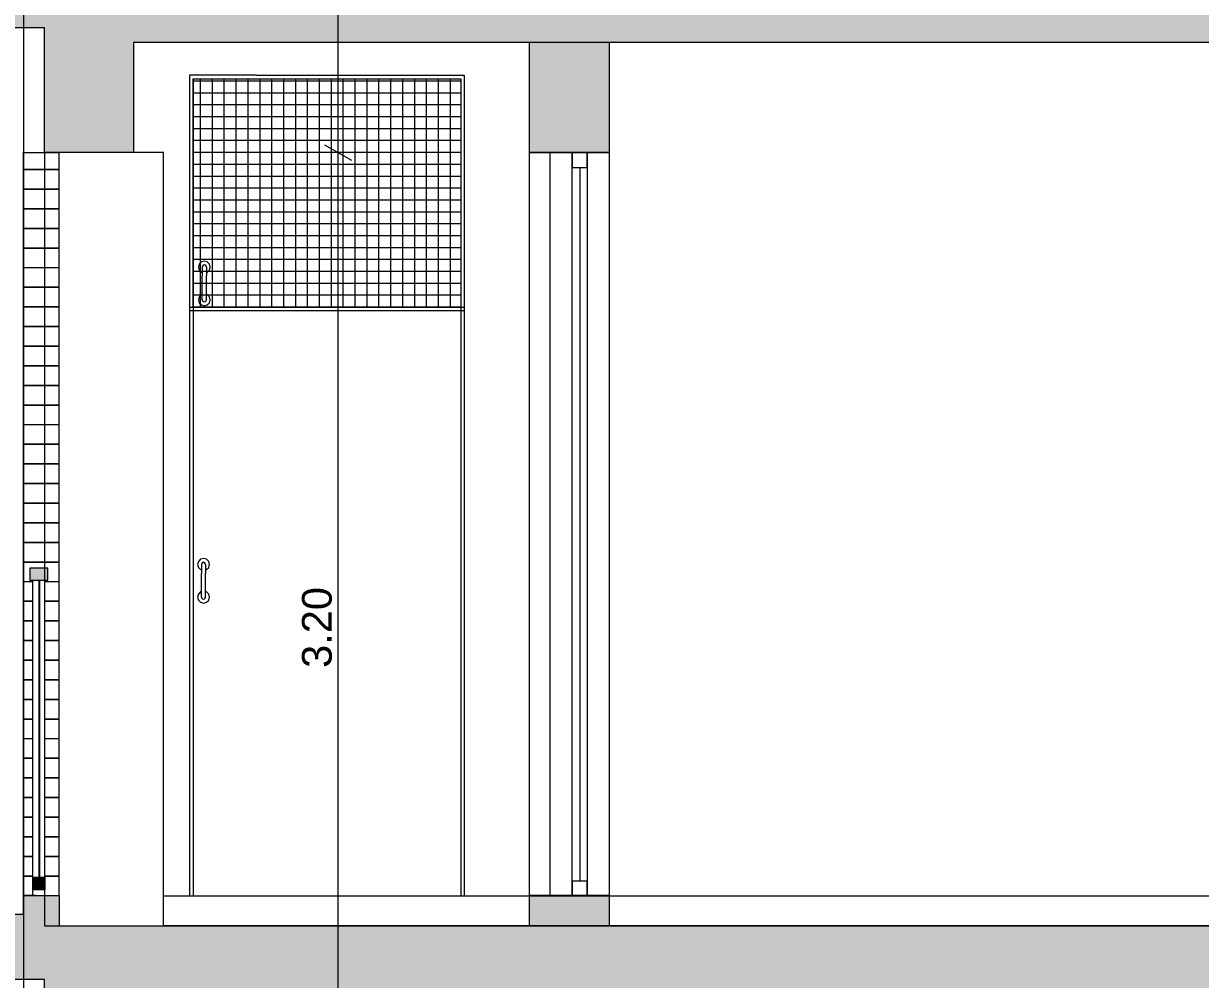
# Model space of a CAD drawing. Header units: millimetres. Extents: x 476244520 to 476657119, y 4620824743 to 4621446928.
# Drawn here: x 476524612 to 476528569, y 4621126689 to 4621129904 of the extents above; entities that cross this region are included whole.
import ezdxf

# ---------------------------------------------------------------- set-up
doc = ezdxf.new("R2010")
doc.units = ezdxf.units.MM
doc.header["$MEASUREMENT"] = 0
for name, color, linetype, lineweight in [('2D Drafting - General_Pen_No__250_Pen_No__7', 7, 'Continuous', 0), ('2D Drafting - General_Pen_No__250_Pen_No__7_Pen_No__250', 7, 'Continuous', 0), ('2D Drafting - General_Pen_No__250_Pen_No__7_Pen_No__7', 7, 'Continuous', 0), ('Dimensioning - General_Pen_No__142', 142, 'Continuous', 0), ('gegmebi_Pen_No__7_Pen_No__250', 7, 'Continuous', 0), ('gegmebi_Pen_No__7_Pen_No__7', 7, 'Continuous', 0), ('kar-panjara_Pen_No__7_Pen_No__250', 7, 'Continuous', 0), ('New_2D Drafting - General_Pen_No__250', 7, 'Continuous', 0), ('New_2D Drafting - General_Pen_No__30_Pen_No__9_Pen_No__9_Pen_No__4', 7, 'Continuous', 0), ('New_2D Drafting - General_Pen_No__30_Pen_No__9_Pen_No__9_Pen_No__7', 7, 'Continuous', 0), ('New_reg_nak_Pen_No__7', 7, 'Continuous', 0), ('New_Structural - Bearing_Pen_No__250', 7, 'Continuous', 0), ('Structural - Bearing_Pen_No__250', 7, 'Continuous', 0)]:
    doc.layers.add(name, color=color, linetype=linetype, lineweight=lineweight)
doc.layers.add('Dimensioning - General', color=7, linetype='Continuous')
doc.layers.add('New_2D Drafting - General_Pen_No__254', color=7, linetype='Continuous', lineweight=0, true_color=0xcccccc)
doc.styles.add('GENERATED_STYLE_2', font='arial.ttf')
doc.dimstyles.new('GENERATED_STYLE__13', dxfattribs={"dimtxt": 100, "dimasz": 68.640772, "dimexe": 0.18, "dimexo": 0.0625, "dimgap": 0.09, "dimtad": 1, "dimlfac": 0.001, "dimzin": 0, "dimdsep": 46, "dimtxsty": 'GENERATED_STYLE_2', "dimblk": 'ARROWHEAD_2', "dimblk1": 'ARROWHEAD_2', "dimblk2": 'ARROWHEAD_2', "dimcen": 0.09, "dimse1": 1, "dimse2": 1, "dimclrd": 142, "dimclre": 142, "dimclrt": 142, "dimadec": 0, "dimazin": 0, "dimtfac": 1, "dimtdec": 4, "dimtmove": 0, "dimatfit": 3, "dimfxl": 1, "dimtolj": 1, "dimtzin": 0, "dimarcsym": 0})

# ---------------------------------------------------------------- blocks, each defined once
blk = doc.blocks.new('*D590', base_point=(476844527.1, 4621385791))
at = {"layer": 'Dimensioning - General_Pen_No__142', "color": 142, "linetype": 'Continuous', "lineweight": 0, "transparency": 16777216}
for p, q in [((476525624.4, 4621129496), (476525714.7, 4621129443.8)), ((476525669.6, 4621126269.9), (476525669.6, 4621129469.9)), ((476525624.4, 4621126296), (476525714.7, 4621126243.8))]:
    blk.add_line(p, q, dxfattribs=at)
at = {"layer": 'Dimensioning - General_Pen_No__142', "color": 142, "lineweight": 0, "transparency": 16777216, "insert": (476525649.6, 4621127736.9), "char_height": 100, "attachment_point": 7, "rotation": 90, "style": 'GENERATED_STYLE_2'}
blk.add_mtext('\\A1;{\\pql;\\fArial CYR|b0|i0|c204|p34;3.20}', dxfattribs=at)
blk = doc.blocks.new('ARROWHEAD_2')
at = {"color": 0, "linetype": 'Continuous', "lineweight": 0}
for p, q in [((-0.378, -0.655), (0.378, 0.655)), ((0, 0), (-1, 0))]:
    blk.add_line(p, q, dxfattribs=at)
blk = doc.blocks.new('*D591', base_point=(476844527.1, 4621385791))
at = {"layer": 'Dimensioning - General_Pen_No__142', "color": 142, "linetype": 'Continuous', "lineweight": 0, "transparency": 16777216}
for p, q in [((476525624.4, 4621132696), (476525714.7, 4621132643.8)), ((476525669.6, 4621129469.9), (476525669.6, 4621132669.9)), ((476525624.4, 4621129496), (476525714.7, 4621129443.8))]:
    blk.add_line(p, q, dxfattribs=at)
at = {"layer": 'Dimensioning - General_Pen_No__142', "color": 142, "lineweight": 0, "transparency": 16777216, "insert": (476525649.6, 4621130936.9), "char_height": 100, "attachment_point": 7, "rotation": 90, "style": 'GENERATED_STYLE_2'}
blk.add_mtext('\\A1;{\\pql;\\fArial CYR|b0|i0|c204|p34;3.20}', dxfattribs=at)

msp = doc.modelspace()

# ---------------------------------------------------------------- hatches: boundary and pattern name
at = {"layer": '2D Drafting - General_Pen_No__250_Pen_No__7', "linetype": 'Continuous', "lineweight": 0}
for points in [[(476523482.346, 4621130109.107), (476524611.977, 4621130109.107), (476524611.977, 4621130170.916), (476524682.326, 4621130170.916), (476524731.977, 4621130170.916), (476524731.977, 4621130069.917), (476536941.944, 4621130069.917), (476536941.944, 4621129839.823), (476535432.393, 4621129839.823), (476535131.976, 4621129839.823), (476524981.976, 4621129839.823), (476524981.976, 4621129469.917), (476524682.226, 4621129469.917), (476524682.286, 4621129889.036), (476524681.812, 4621129889.036), (476524644.02, 4621129889.036), (476523482.346, 4621129889.036)], [(476523482.346, 4621126909.107), (476524611.977, 4621126909.107), (476524611.977, 4621126970.916), (476524682.326, 4621126970.916), (476524731.977, 4621126970.916), (476524731.977, 4621126869.917), (476536941.944, 4621126869.917), (476536941.944, 4621126639.823), (476535432.393, 4621126639.823), (476535131.976, 4621126639.823), (476524981.976, 4621126639.823), (476524981.976, 4621126269.917), (476524682.226, 4621126269.917), (476524682.286, 4621126689.036), (476524681.812, 4621126689.036), (476524644.02, 4621126689.036), (476523482.346, 4621126689.036)]]:
    msp.add_hatch(color=7, dxfattribs=at).paths.add_polyline_path(points)
at = {"layer": '2D Drafting - General_Pen_No__250_Pen_No__7_Pen_No__7', "linetype": 'Continuous', "lineweight": 0}
for points in [[(476526312.478, 4621129839.823), (476526312.478, 4621129469.916), (476526582.138, 4621129469.916), (476526582.138, 4621129839.823)], [(476526312.478, 4621126971.971), (476526312.478, 4621126869.917), (476526582.138, 4621126869.917), (476526582.138, 4621126971.971)]]:
    msp.add_hatch(color=7, dxfattribs=at).paths.add_polyline_path(points)
at = {"layer": 'New_2D Drafting - General_Pen_No__254', "linetype": 'Continuous', "lineweight": 0, "true_color": 0xcccccc}
h = msp.add_hatch(dxfattribs=at)
h.set_pattern_fill('GRID_100X100', color=254, style=0, pattern_type=2)
h.set_pattern_definition([(0, (476844527.15, 4621385791.044), (0, 40), []), (90, (476844527.15, 4621385791.044), (-40, 0), [])])
h.paths.add_polyline_path([(476526082.134, 4621128949.846), (476525182.135, 4621128949.846), (476525182.135, 4621129717.846), (476526082.134, 4621129717.846)])
at = {"layer": 'New_2D Drafting - General_Pen_No__30_Pen_No__9_Pen_No__9_Pen_No__4', "linetype": 'Continuous', "lineweight": 0}
for points in [[(476524633.547, 4621128031.918), (476524693.547, 4621128031.918), (476524693.547, 4621128071.918), (476524665.547, 4621128071.918), (476524663.547, 4621128071.918), (476524633.547, 4621128071.918)], [(476524643.547, 4621126991.916), (476524683.547, 4621126991.916), (476524683.547, 4621127031.916), (476524665.547, 4621127031.916), (476524663.547, 4621127031.916), (476524643.547, 4621127031.916)]]:
    msp.add_hatch(color=7, dxfattribs=at).paths.add_polyline_path(points)

# ---------------------------------------------------------------- linework, layer by layer
at = {"layer": '2D Drafting - General_Pen_No__250_Pen_No__7', "color": 7, "linetype": 'Continuous', "lineweight": 0, "flags": 128}
for points in [[(476523482.346, 4621130109.107), (476524611.977, 4621130109.107), (476524611.977, 4621130170.916), (476524682.326, 4621130170.916), (476524731.977, 4621130170.916), (476524731.977, 4621130069.917), (476536941.944, 4621130069.917), (476536941.944, 4621129839.823), (476535432.393, 4621129839.823), (476535131.976, 4621129839.823), (476524981.976, 4621129839.823), (476524981.976, 4621129469.917), (476524682.226, 4621129469.917), (476524682.286, 4621129889.036), (476524681.812, 4621129889.036), (476524644.02, 4621129889.036), (476523482.346, 4621129889.036)], [(476523482.346, 4621126909.107), (476524611.977, 4621126909.107), (476524611.977, 4621126970.916), (476524682.326, 4621126970.916), (476524731.977, 4621126970.916), (476524731.977, 4621126869.917), (476536941.944, 4621126869.917), (476536941.944, 4621126639.823), (476535432.393, 4621126639.823), (476535131.976, 4621126639.823), (476524981.976, 4621126639.823), (476524981.976, 4621126269.917), (476524682.226, 4621126269.917), (476524682.286, 4621126689.036), (476524681.812, 4621126689.036), (476524644.02, 4621126689.036), (476523482.346, 4621126689.036)]]:
    msp.add_lwpolyline(points, close=True, dxfattribs=at)
at = {"layer": '2D Drafting - General_Pen_No__250_Pen_No__7_Pen_No__250', "color": 7, "linetype": 'Continuous', "lineweight": 0, "flags": 128}
for points in [[(476526312.478, 4621129839.823), (476526312.478, 4621129469.916), (476526582.138, 4621129469.916), (476526582.138, 4621129839.823)], [(476526312.478, 4621126971.971), (476526312.478, 4621126869.917), (476526582.138, 4621126869.917), (476526582.138, 4621126971.971)]]:
    msp.add_lwpolyline(points, close=True, dxfattribs=at)
at = {"layer": 'gegmebi_Pen_No__7_Pen_No__250', "color": 7, "linetype": 'Continuous', "lineweight": 0, "flags": 128}
for points in [[(476526457.138, 4621129469.916), (476526507.138, 4621129469.916), (476526507.138, 4621126969.917), (476526457.138, 4621126969.917)], [(476526457.138, 4621129419.916), (476526507.138, 4621129419.916), (476526507.138, 4621129469.916), (476526457.138, 4621129469.916)], [(476526457.138, 4621126969.917), (476526507.138, 4621126969.917), (476526507.138, 4621127019.755), (476526457.138, 4621127019.755)], [(476531581.626, 4621126869.917), (476525082.326, 4621126869.917), (476525082.326, 4621126969.917), (476531581.626, 4621126969.917)]]:
    msp.add_lwpolyline(points, close=True, dxfattribs=at)
at = {"layer": 'gegmebi_Pen_No__7_Pen_No__7', "color": 7, "linetype": 'Continuous', "lineweight": 0}
msp.add_line((476526482.138, 4621129419.916), (476526482.138, 4621127019.755), dxfattribs=at)
at = {"layer": 'kar-panjara_Pen_No__7_Pen_No__250', "color": 7, "linetype": 'Continuous', "lineweight": 0, "flags": 128}
for points in [[(476524682.238, 4621129469.916), (476524682.238, 4621126869.917), (476525082.238, 4621126869.917), (476525082.238, 4621129469.916)], [(476526312.478, 4621129469.916), (476526312.478, 4621126869.917), (476526582.138, 4621126869.917), (476526582.138, 4621129469.916)], [(476526582.138, 4621129469.916), (476526382.138, 4621129469.916), (476526382.138, 4621126969.917), (476526582.138, 4621126969.917)]]:
    msp.add_lwpolyline(points, close=True, dxfattribs=at)
at = {"layer": 'New_2D Drafting - General_Pen_No__250', "color": 7, "linetype": 'Continuous', "lineweight": 0, "flags": 128}
msp.add_lwpolyline([(476526082.134, 4621128949.846), (476525182.135, 4621128949.846), (476525182.135, 4621129717.846), (476526082.134, 4621129717.846)], close=True, dxfattribs=at)
at = {"layer": 'New_2D Drafting - General_Pen_No__30_Pen_No__9_Pen_No__9_Pen_No__7', "color": 7, "linetype": 'Continuous', "lineweight": 0, "flags": 128}
for points in [[(476524633.547, 4621128031.918), (476524693.547, 4621128031.918), (476524693.547, 4621128071.918), (476524665.547, 4621128071.918), (476524663.547, 4621128071.918), (476524633.547, 4621128071.918)], [(476524643.547, 4621126991.916), (476524683.547, 4621126991.916), (476524683.547, 4621127031.916), (476524665.547, 4621127031.916), (476524663.547, 4621127031.916), (476524643.547, 4621127031.916)]]:
    msp.add_lwpolyline(points, close=True, dxfattribs=at)
at = {"layer": 'New_reg_nak_Pen_No__7', "color": 7, "linetype": 'Continuous', "lineweight": 0, "flags": 128}
msp.add_lwpolyline([(476524682.238, 4621136969.484), (476524611.967, 4621136969.483), (476524611.994, 4621130170.916), (476524612.138, 4621130170.916), (476524612.212, 4621123769.907), (476524682.139, 4621123769.909)], dxfattribs=at)
at = {"layer": 'New_Structural - Bearing_Pen_No__250', "color": 7, "linetype": 'Continuous', "lineweight": 0}
for p, q in [((476525394.134, 4621129729.846), (476525170.135, 4621129729.846)), ((476525170.135, 4621129729.846), (476525170.135, 4621128949.846)), ((476525182.135, 4621129717.846), (476525182.135, 4621128949.846)), ((476525182.135, 4621129717.846), (476526082.134, 4621129717.846)), ((476525394.134, 4621129729.846), (476526094.134, 4621129729.846)), ((476526082.134, 4621129717.846), (476526082.134, 4621128949.846)), ((476526094.134, 4621129729.846), (476526094.134, 4621128949.846)), ((476524612.138, 4621129413.916), (476524612.138, 4621129469.916)), ((476524612.138, 4621129469.916), (476524732.138, 4621129469.916)), ((476524693.903, 4621129470.916), (476524693.903, 4621129469.916)), ((476524732.138, 4621129413.916), (476524732.138, 4621129469.916)), ((476524612.138, 4621129413.916), (476524732.138, 4621129413.916)), ((476524612.138, 4621129347.916), (476524612.138, 4621129412.916)), ((476524612.138, 4621129412.916), (476524732.138, 4621129412.916)), ((476524693.903, 4621129413.916), (476524693.903, 4621129412.916)), ((476524732.138, 4621129347.916), (476524732.138, 4621129412.916)), ((476524612.138, 4621129347.916), (476524732.138, 4621129347.916)), ((476524612.138, 4621129281.916), (476524612.138, 4621129346.916)), ((476524612.138, 4621129346.916), (476524732.138, 4621129346.916)), ((476524693.903, 4621129347.916), (476524693.903, 4621129346.916)), ((476524732.138, 4621129281.916), (476524732.138, 4621129346.916)), ((476524612.138, 4621129281.916), (476524732.138, 4621129281.916)), ((476524612.138, 4621129215.916), (476524612.138, 4621129280.916)), ((476524612.138, 4621129280.916), (476524732.138, 4621129280.916)), ((476524693.903, 4621129281.916), (476524693.903, 4621129280.916)), ((476524732.138, 4621129215.916), (476524732.138, 4621129280.916)), ((476524612.138, 4621129215.916), (476524732.138, 4621129215.916)), ((476524612.138, 4621129149.916), (476524612.138, 4621129214.916)), ((476524612.138, 4621129214.916), (476524732.138, 4621129214.916)), ((476524693.903, 4621129215.916), (476524693.903, 4621129214.916)), ((476524732.138, 4621129149.916), (476524732.138, 4621129214.916)), ((476524612.138, 4621129149.916), (476524732.138, 4621129149.916)), ((476524612.138, 4621129083.916), (476524612.138, 4621129148.916)), ((476524612.138, 4621129148.916), (476524732.138, 4621129148.916)), ((476524693.903, 4621129149.916), (476524693.903, 4621129148.916)), ((476524732.138, 4621129083.916), (476524732.138, 4621129148.916)), ((476524612.138, 4621129083.916), (476524732.138, 4621129083.916)), ((476524612.138, 4621129017.916), (476524612.138, 4621129082.916)), ((476524612.138, 4621129082.916), (476524732.138, 4621129082.916)), ((476524693.903, 4621129083.916), (476524693.903, 4621129082.916)), ((476524732.138, 4621129017.916), (476524732.138, 4621129082.916)), ((476525202.587, 4621129094.846), (476525199.908, 4621129084.846)), ((476525199.908, 4621129084.846), (476525202.587, 4621129074.846)), ((476525209.908, 4621129102.166), (476525202.587, 4621129094.846)), ((476525219.908, 4621129104.846), (476525209.908, 4621129102.166)), ((476525213.845, 4621129088.346), (476525212.908, 4621129084.846)), ((476525212.908, 4621129084.846), (476525212.908, 4621129080.827)), ((476525216.408, 4621129090.908), (476525213.845, 4621129088.346)), ((476525219.908, 4621129091.846), (476525216.408, 4621129090.908)), ((476525229.908, 4621129102.166), (476525219.908, 4621129104.846)), ((476525223.408, 4621129090.908), (476525219.908, 4621129091.846)), ((476525225.97, 4621129088.346), (476525223.408, 4621129090.908)), ((476525226.908, 4621129084.846), (476525225.97, 4621129088.346)), ((476525226.908, 4621129084.846), (476525226.908, 4621129080.827)), ((476525237.228, 4621129094.846), (476525229.908, 4621129102.166)), ((476525239.908, 4621129084.846), (476525237.228, 4621129094.846)), ((476525237.228, 4621129074.846), (476525239.908, 4621129084.846)), ((476525202.587, 4621129074.846), (476525209.908, 4621129067.525)), ((476525209.908, 4621129067.525), (476525212.908, 4621129066.721)), ((476525212.908, 4621129080.827), (476525212.908, 4621129069.846)), ((476525212.908, 4621129069.846), (476525212.908, 4621129054.846)), ((476525212.908, 4621129004.846), (476525212.908, 4621129054.846)), ((476525226.908, 4621129080.827), (476525226.908, 4621129069.846)), ((476525226.908, 4621129069.846), (476525226.908, 4621129054.846)), ((476525226.908, 4621129066.721), (476525229.908, 4621129067.525)), ((476525226.908, 4621129004.846), (476525226.908, 4621129054.846)), ((476525229.908, 4621129067.525), (476525237.228, 4621129074.846)), ((476524612.138, 4621129017.916), (476524732.138, 4621129017.916)), ((476524612.138, 4621128951.916), (476524612.138, 4621129016.916)), ((476524612.138, 4621129016.916), (476524732.138, 4621129016.916)), ((476524693.903, 4621129017.916), (476524693.903, 4621129016.916)), ((476524732.138, 4621128951.916), (476524732.138, 4621129016.916)), ((476525212.908, 4621128989.846), (476525212.908, 4621129004.846)), ((476525226.908, 4621128989.846), (476525226.908, 4621129004.846)), ((476525202.587, 4621128984.846), (476525199.908, 4621128974.846)), ((476525199.908, 4621128974.846), (476525202.587, 4621128964.846)), ((476525209.908, 4621128992.166), (476525202.587, 4621128984.846)), ((476525202.587, 4621128964.846), (476525209.908, 4621128957.525)), ((476525212.908, 4621128992.97), (476525209.908, 4621128992.166)), ((476525212.908, 4621128978.865), (476525212.908, 4621128989.846)), ((476525212.908, 4621128974.846), (476525212.908, 4621128978.865)), ((476525212.908, 4621128974.846), (476525213.845, 4621128971.346)), ((476525213.845, 4621128971.346), (476525216.408, 4621128968.784)), ((476525216.408, 4621128968.784), (476525219.908, 4621128967.846)), ((476525219.908, 4621128967.846), (476525223.408, 4621128968.784)), ((476525223.408, 4621128968.784), (476525225.97, 4621128971.346)), ((476525225.97, 4621128971.346), (476525226.908, 4621128974.846)), ((476525229.908, 4621128992.166), (476525226.908, 4621128992.97)), ((476525226.908, 4621128978.865), (476525226.908, 4621128989.846)), ((476525226.908, 4621128974.846), (476525226.908, 4621128978.865)), ((476525237.228, 4621128984.846), (476525229.908, 4621128992.166)), ((476525229.908, 4621128957.525), (476525237.228, 4621128964.846)), ((476525239.908, 4621128974.846), (476525237.228, 4621128984.846)), ((476525237.228, 4621128964.846), (476525239.908, 4621128974.846)), ((476524612.138, 4621128951.916), (476524732.138, 4621128951.916)), ((476524612.138, 4621128885.916), (476524612.138, 4621128950.916)), ((476524612.138, 4621128950.916), (476524732.138, 4621128950.916)), ((476524693.903, 4621128951.916), (476524693.903, 4621128950.916)), ((476524732.138, 4621128885.916), (476524732.138, 4621128950.916)), ((476525170.135, 4621128949.846), (476525170.135, 4621126969.917)), ((476525170.135, 4621128949.846), (476526094.134, 4621128949.846)), ((476526094.134, 4621128937.846), (476525170.135, 4621128937.846)), ((476525182.135, 4621128949.846), (476525182.135, 4621126969.917)), ((476525209.908, 4621128957.525), (476525219.908, 4621128954.846)), ((476525219.908, 4621128954.846), (476525229.908, 4621128957.525)), ((476526082.134, 4621128949.846), (476526082.134, 4621126969.917)), ((476526094.134, 4621128949.846), (476526094.134, 4621126969.917)), ((476524612.138, 4621128885.916), (476524732.138, 4621128885.916)), ((476524612.138, 4621128819.916), (476524612.138, 4621128884.916)), ((476524612.138, 4621128884.916), (476524732.138, 4621128884.916)), ((476524693.903, 4621128885.916), (476524693.903, 4621128884.916)), ((476524732.138, 4621128819.916), (476524732.138, 4621128884.916)), ((476524612.138, 4621128819.916), (476524732.138, 4621128819.916)), ((476524612.138, 4621128753.916), (476524612.138, 4621128818.916)), ((476524612.138, 4621128818.916), (476524732.138, 4621128818.916)), ((476524693.903, 4621128819.916), (476524693.903, 4621128818.916)), ((476524732.138, 4621128753.916), (476524732.138, 4621128818.916)), ((476524612.138, 4621128753.916), (476524732.138, 4621128753.916)), ((476524612.138, 4621128687.916), (476524612.138, 4621128752.916)), ((476524612.138, 4621128752.916), (476524732.138, 4621128752.916)), ((476524693.903, 4621128753.916), (476524693.903, 4621128752.916)), ((476524732.138, 4621128687.916), (476524732.138, 4621128752.916)), ((476524612.138, 4621128687.916), (476524732.138, 4621128687.916)), ((476524612.138, 4621128621.916), (476524612.138, 4621128686.916)), ((476524612.138, 4621128686.916), (476524732.138, 4621128686.916)), ((476524693.903, 4621128687.916), (476524693.903, 4621128686.916)), ((476524732.138, 4621128621.916), (476524732.138, 4621128686.916)), ((476524612.138, 4621128621.916), (476524732.138, 4621128621.916)), ((476524612.138, 4621128555.916), (476524612.138, 4621128620.916)), ((476524612.138, 4621128620.916), (476524732.138, 4621128620.916)), ((476524693.903, 4621128621.916), (476524693.903, 4621128620.916)), ((476524732.138, 4621128555.916), (476524732.138, 4621128620.916)), ((476524612.138, 4621128555.916), (476524732.138, 4621128555.916)), ((476524612.138, 4621128489.916), (476524612.138, 4621128554.916)), ((476524612.138, 4621128554.916), (476524732.138, 4621128554.916)), ((476524693.903, 4621128555.916), (476524693.903, 4621128554.916)), ((476524732.138, 4621128489.916), (476524732.138, 4621128554.916)), ((476524612.138, 4621128489.916), (476524732.138, 4621128489.916)), ((476524612.138, 4621128423.916), (476524612.138, 4621128488.916)), ((476524612.138, 4621128488.916), (476524732.138, 4621128488.916)), ((476524693.903, 4621128489.916), (476524693.903, 4621128488.916)), ((476524732.138, 4621128423.916), (476524732.138, 4621128488.916)), ((476524612.138, 4621128423.916), (476524732.138, 4621128423.916)), ((476524612.138, 4621128357.916), (476524612.138, 4621128422.916)), ((476524612.138, 4621128422.916), (476524732.138, 4621128422.916)), ((476524693.903, 4621128423.916), (476524693.903, 4621128422.916)), ((476524732.138, 4621128357.916), (476524732.138, 4621128422.916)), ((476524612.138, 4621128357.916), (476524732.138, 4621128357.916)), ((476524612.138, 4621128291.916), (476524612.138, 4621128356.916)), ((476524612.138, 4621128356.916), (476524732.138, 4621128356.916)), ((476524693.903, 4621128357.916), (476524693.903, 4621128356.916)), ((476524732.138, 4621128291.916), (476524732.138, 4621128356.916)), ((476524612.138, 4621128291.916), (476524732.138, 4621128291.916)), ((476524612.138, 4621128225.916), (476524612.138, 4621128290.916)), ((476524612.138, 4621128290.916), (476524732.138, 4621128290.916)), ((476524693.903, 4621128291.916), (476524693.903, 4621128290.916)), ((476524732.138, 4621128225.916), (476524732.138, 4621128290.916)), ((476524612.138, 4621128225.916), (476524732.138, 4621128225.916)), ((476524612.138, 4621128159.916), (476524612.138, 4621128224.916)), ((476524612.138, 4621128224.916), (476524732.138, 4621128224.916)), ((476524693.903, 4621128225.916), (476524693.903, 4621128224.916)), ((476524732.138, 4621128159.916), (476524732.138, 4621128224.916)), ((476524612.138, 4621128159.916), (476524732.138, 4621128159.916)), ((476524612.138, 4621128093.916), (476524612.138, 4621128158.916)), ((476524612.138, 4621128158.916), (476524732.138, 4621128158.916)), ((476524693.903, 4621128159.916), (476524693.903, 4621128158.916)), ((476524732.138, 4621128093.916), (476524732.138, 4621128158.916)), ((476524612.138, 4621128093.916), (476524732.138, 4621128093.916)), ((476524612.138, 4621128027.916), (476524612.138, 4621128092.916)), ((476524612.138, 4621128092.916), (476524732.138, 4621128092.916)), ((476524693.903, 4621128093.916), (476524693.903, 4621128092.916)), ((476524732.138, 4621128027.916), (476524732.138, 4621128092.916)), ((476525199.908, 4621128094.846), (476525197.228, 4621128084.846)), ((476525207.228, 4621128102.166), (476525199.908, 4621128094.846)), ((476525217.228, 4621128104.846), (476525207.228, 4621128102.166)), ((476525227.228, 4621128102.166), (476525217.228, 4621128104.846)), ((476525234.549, 4621128094.846), (476525227.228, 4621128102.166)), ((476525237.228, 4621128084.846), (476525234.549, 4621128094.846)), ((476524683.547, 4621128071.918), (476524643.547, 4621128071.918)), ((476525197.228, 4621128084.846), (476525199.908, 4621128074.846)), ((476525199.908, 4621128074.846), (476525207.228, 4621128067.525)), ((476525207.228, 4621128067.525), (476525210.228, 4621128066.721)), ((476525211.166, 4621128088.346), (476525210.228, 4621128084.846)), ((476525210.228, 4621128084.846), (476525210.228, 4621128080.827)), ((476525210.228, 4621128080.827), (476525210.228, 4621128069.846)), ((476525210.228, 4621128069.846), (476525210.228, 4621128054.846)), ((476525210.228, 4621128004.846), (476525210.228, 4621128054.846)), ((476525213.728, 4621128090.908), (476525211.166, 4621128088.346)), ((476525217.228, 4621128091.846), (476525213.728, 4621128090.908)), ((476525220.728, 4621128090.908), (476525217.228, 4621128091.846)), ((476525223.29, 4621128088.346), (476525220.728, 4621128090.908)), ((476525224.228, 4621128084.846), (476525223.29, 4621128088.346)), ((476525224.228, 4621128084.846), (476525224.228, 4621128080.827)), ((476525224.228, 4621128080.827), (476525224.228, 4621128069.846)), ((476525224.228, 4621128069.846), (476525224.228, 4621128054.846)), ((476525224.228, 4621128066.721), (476525227.228, 4621128067.525)), ((476525224.228, 4621128004.846), (476525224.228, 4621128054.846)), ((476525227.228, 4621128067.525), (476525234.549, 4621128074.846)), ((476525234.549, 4621128074.846), (476525237.228, 4621128084.846)), ((476524612.138, 4621128027.916), (476524643.547, 4621128027.916)), ((476524612.138, 4621127961.916), (476524612.138, 4621128026.916)), ((476524612.138, 4621128026.916), (476524643.547, 4621128026.916)), ((476524663.547, 4621128031.918), (476524663.547, 4621127031.916)), ((476524665.547, 4621128031.918), (476524665.547, 4621127031.916)), ((476524683.547, 4621128027.916), (476524732.138, 4621128027.916)), ((476524683.547, 4621128026.916), (476524732.138, 4621128026.916)), ((476524693.903, 4621128026.916), (476524693.903, 4621128027.916)), ((476524732.138, 4621127961.916), (476524732.138, 4621128026.916)), ((476525199.908, 4621127984.846), (476525197.228, 4621127974.846)), ((476525197.228, 4621127974.846), (476525199.908, 4621127964.846)), ((476525207.228, 4621127992.166), (476525199.908, 4621127984.846)), ((476525210.228, 4621127992.97), (476525207.228, 4621127992.166)), ((476525210.228, 4621127989.846), (476525210.228, 4621128004.846)), ((476525210.228, 4621127978.865), (476525210.228, 4621127989.846)), ((476525210.228, 4621127974.846), (476525210.228, 4621127978.865)), ((476525210.228, 4621127974.846), (476525211.166, 4621127971.346)), ((476525223.29, 4621127971.346), (476525224.228, 4621127974.846)), ((476525224.228, 4621127989.846), (476525224.228, 4621128004.846)), ((476525227.228, 4621127992.166), (476525224.228, 4621127992.97)), ((476525224.228, 4621127978.865), (476525224.228, 4621127989.846)), ((476525224.228, 4621127974.846), (476525224.228, 4621127978.865)), ((476525234.549, 4621127984.846), (476525227.228, 4621127992.166)), ((476525237.228, 4621127974.846), (476525234.549, 4621127984.846)), ((476525234.549, 4621127964.846), (476525237.228, 4621127974.846)), ((476524612.138, 4621127961.916), (476524643.547, 4621127961.916)), ((476524612.138, 4621127895.916), (476524612.138, 4621127960.916)), ((476524612.138, 4621127960.916), (476524643.547, 4621127960.916)), ((476524683.547, 4621127961.916), (476524732.138, 4621127961.916)), ((476524683.547, 4621127960.916), (476524732.138, 4621127960.916)), ((476524693.903, 4621127960.916), (476524693.903, 4621127961.916)), ((476524732.138, 4621127895.916), (476524732.138, 4621127960.916)), ((476525199.908, 4621127964.846), (476525207.228, 4621127957.525)), ((476525207.228, 4621127957.525), (476525217.228, 4621127954.846)), ((476525211.166, 4621127971.346), (476525213.728, 4621127968.784)), ((476525213.728, 4621127968.784), (476525217.228, 4621127967.846)), ((476525217.228, 4621127967.846), (476525220.728, 4621127968.784)), ((476525217.228, 4621127954.846), (476525227.228, 4621127957.525)), ((476525220.728, 4621127968.784), (476525223.29, 4621127971.346)), ((476525227.228, 4621127957.525), (476525234.549, 4621127964.846)), ((476524612.138, 4621127895.916), (476524643.547, 4621127895.916)), ((476524612.138, 4621127829.916), (476524612.138, 4621127894.916)), ((476524612.138, 4621127894.916), (476524643.547, 4621127894.916)), ((476524683.547, 4621127895.916), (476524732.138, 4621127895.916)), ((476524683.547, 4621127894.916), (476524732.138, 4621127894.916)), ((476524693.903, 4621127894.916), (476524693.903, 4621127895.916)), ((476524732.138, 4621127829.916), (476524732.138, 4621127894.916)), ((476524612.138, 4621127829.916), (476524643.547, 4621127829.916)), ((476524612.138, 4621127763.916), (476524612.138, 4621127828.916)), ((476524612.138, 4621127828.916), (476524643.547, 4621127828.916)), ((476524683.547, 4621127829.916), (476524732.138, 4621127829.916)), ((476524683.547, 4621127828.916), (476524732.138, 4621127828.916)), ((476524693.903, 4621127828.916), (476524693.903, 4621127829.916)), ((476524732.138, 4621127763.916), (476524732.138, 4621127828.916)), ((476524612.138, 4621127763.916), (476524643.547, 4621127763.916)), ((476524612.138, 4621127697.916), (476524612.138, 4621127762.916)), ((476524612.138, 4621127762.916), (476524643.547, 4621127762.916)), ((476524683.547, 4621127763.916), (476524732.138, 4621127763.916)), ((476524683.547, 4621127762.916), (476524732.138, 4621127762.916)), ((476524693.903, 4621127762.916), (476524693.903, 4621127763.916)), ((476524732.138, 4621127697.916), (476524732.138, 4621127762.916)), ((476524612.138, 4621127697.916), (476524643.547, 4621127697.916)), ((476524612.138, 4621127631.916), (476524612.138, 4621127696.916)), ((476524612.138, 4621127696.916), (476524643.547, 4621127696.916)), ((476524683.547, 4621127697.916), (476524732.138, 4621127697.916)), ((476524683.547, 4621127696.916), (476524732.138, 4621127696.916)), ((476524693.903, 4621127696.916), (476524693.903, 4621127697.916)), ((476524732.138, 4621127631.916), (476524732.138, 4621127696.916)), ((476524612.138, 4621127631.916), (476524643.547, 4621127631.916)), ((476524612.138, 4621127565.916), (476524612.138, 4621127630.916)), ((476524612.138, 4621127630.916), (476524643.547, 4621127630.916)), ((476524683.547, 4621127631.916), (476524732.138, 4621127631.916)), ((476524683.547, 4621127630.916), (476524732.138, 4621127630.916)), ((476524693.903, 4621127630.916), (476524693.903, 4621127631.916)), ((476524732.138, 4621127565.916), (476524732.138, 4621127630.916)), ((476524612.138, 4621127565.916), (476524643.547, 4621127565.916)), ((476524612.138, 4621127499.916), (476524612.138, 4621127564.916)), ((476524612.138, 4621127564.916), (476524643.547, 4621127564.916)), ((476524683.547, 4621127565.916), (476524732.138, 4621127565.916)), ((476524683.547, 4621127564.916), (476524732.138, 4621127564.916)), ((476524693.903, 4621127564.916), (476524693.903, 4621127565.916)), ((476524732.138, 4621127499.916), (476524732.138, 4621127564.916)), ((476524612.138, 4621127499.916), (476524643.547, 4621127499.916)), ((476524612.138, 4621127433.916), (476524612.138, 4621127498.916)), ((476524612.138, 4621127498.916), (476524643.547, 4621127498.916)), ((476524683.547, 4621127499.916), (476524732.138, 4621127499.916)), ((476524683.547, 4621127498.916), (476524732.138, 4621127498.916)), ((476524693.903, 4621127498.916), (476524693.903, 4621127499.916)), ((476524732.138, 4621127433.916), (476524732.138, 4621127498.916)), ((476524612.138, 4621127433.916), (476524643.547, 4621127433.916)), ((476524612.138, 4621127367.916), (476524612.138, 4621127432.916)), ((476524612.138, 4621127432.916), (476524643.547, 4621127432.916)), ((476524683.547, 4621127433.916), (476524732.138, 4621127433.916)), ((476524683.547, 4621127432.916), (476524732.138, 4621127432.916)), ((476524693.903, 4621127432.916), (476524693.903, 4621127433.916)), ((476524732.138, 4621127367.916), (476524732.138, 4621127432.916)), ((476524612.138, 4621127367.916), (476524643.547, 4621127367.916)), ((476524612.138, 4621127301.916), (476524612.138, 4621127366.916)), ((476524612.138, 4621127366.916), (476524643.547, 4621127366.916)), ((476524683.547, 4621127367.916), (476524732.138, 4621127367.916)), ((476524683.547, 4621127366.916), (476524732.138, 4621127366.916)), ((476524693.903, 4621127366.916), (476524693.903, 4621127367.916)), ((476524732.138, 4621127301.916), (476524732.138, 4621127366.916)), ((476524612.138, 4621127301.916), (476524643.547, 4621127301.916)), ((476524612.138, 4621127235.916), (476524612.138, 4621127300.916)), ((476524612.138, 4621127300.916), (476524643.547, 4621127300.916)), ((476524683.547, 4621127301.916), (476524732.138, 4621127301.916)), ((476524683.547, 4621127300.916), (476524732.138, 4621127300.916)), ((476524693.903, 4621127300.916), (476524693.903, 4621127301.916)), ((476524732.138, 4621127235.916), (476524732.138, 4621127300.916)), ((476524612.138, 4621127235.916), (476524643.547, 4621127235.916)), ((476524612.138, 4621127169.916), (476524612.138, 4621127234.916)), ((476524612.138, 4621127234.916), (476524643.547, 4621127234.916)), ((476524683.547, 4621127235.916), (476524732.138, 4621127235.916)), ((476524683.547, 4621127234.916), (476524732.138, 4621127234.916)), ((476524693.903, 4621127234.916), (476524693.903, 4621127235.916)), ((476524732.138, 4621127169.916), (476524732.138, 4621127234.916)), ((476524612.138, 4621127169.916), (476524643.547, 4621127169.916)), ((476524612.138, 4621127103.916), (476524612.138, 4621127168.916)), ((476524612.138, 4621127168.916), (476524643.547, 4621127168.916)), ((476524683.547, 4621127169.916), (476524732.138, 4621127169.916)), ((476524683.547, 4621127168.916), (476524732.138, 4621127168.916)), ((476524693.903, 4621127168.916), (476524693.903, 4621127169.916)), ((476524732.138, 4621127103.916), (476524732.138, 4621127168.916)), ((476524612.138, 4621127103.916), (476524643.547, 4621127103.916)), ((476524612.138, 4621127037.916), (476524612.138, 4621127102.916)), ((476524612.138, 4621127102.916), (476524643.547, 4621127102.916)), ((476524683.547, 4621127103.916), (476524732.138, 4621127103.916)), ((476524683.547, 4621127102.916), (476524732.138, 4621127102.916)), ((476524693.903, 4621127102.916), (476524693.903, 4621127103.916)), ((476524732.138, 4621127037.916), (476524732.138, 4621127102.916)), ((476524612.138, 4621127037.916), (476524643.547, 4621127037.916)), ((476524612.138, 4621126971.916), (476524612.138, 4621127036.916)), ((476524612.138, 4621127036.916), (476524643.547, 4621127036.916)), ((476524643.547, 4621127031.916), (476524643.547, 4621126991.916)), ((476524663.547, 4621127031.916), (476524643.547, 4621127031.916)), ((476524683.547, 4621127031.916), (476524665.547, 4621127031.916)), ((476524683.547, 4621127037.916), (476524732.138, 4621127037.916)), ((476524683.547, 4621127036.916), (476524732.138, 4621127036.916)), ((476524683.547, 4621127031.916), (476524683.547, 4621126991.916)), ((476524693.903, 4621127036.916), (476524693.903, 4621127037.916)), ((476524732.138, 4621126971.916), (476524732.138, 4621127036.916)), ((476524683.547, 4621126991.916), (476524643.547, 4621126991.916)), ((476524612.138, 4621126971.916), (476524643.547, 4621126971.916)), ((476524683.547, 4621126971.916), (476524732.138, 4621126971.916)), ((476524693.903, 4621126971.916), (476524693.903, 4621126970.916)), ((476526082.134, 4621126969.917), (476526094.134, 4621126969.917))]:
    msp.add_line(p, q, dxfattribs=at)
at = {"layer": 'Structural - Bearing_Pen_No__250', "color": 7, "linetype": 'Continuous', "lineweight": 0}
for p, q in [((476524612.138, 4621129469.916), (476524612.138, 4621129470.916)), ((476524612.138, 4621129412.916), (476524612.138, 4621129413.916)), ((476524612.138, 4621129346.916), (476524612.138, 4621129347.916)), ((476524612.138, 4621129280.916), (476524612.138, 4621129281.916)), ((476524612.138, 4621129214.916), (476524612.138, 4621129215.916)), ((476524612.138, 4621129148.916), (476524612.138, 4621129149.916)), ((476524612.138, 4621129082.916), (476524612.138, 4621129083.916)), ((476524612.138, 4621129016.916), (476524612.138, 4621129017.916)), ((476524612.138, 4621128950.916), (476524612.138, 4621128951.916)), ((476524612.138, 4621128884.916), (476524612.138, 4621128885.916)), ((476524612.138, 4621128818.916), (476524612.138, 4621128819.916)), ((476524612.138, 4621128752.916), (476524612.138, 4621128753.916)), ((476524612.138, 4621128686.916), (476524612.138, 4621128687.916)), ((476524612.138, 4621128620.916), (476524612.138, 4621128621.916)), ((476524612.138, 4621128554.916), (476524612.138, 4621128555.916)), ((476524612.138, 4621128488.916), (476524612.138, 4621128489.916)), ((476524612.138, 4621128422.916), (476524612.138, 4621128423.916)), ((476524612.138, 4621128356.916), (476524612.138, 4621128357.916)), ((476524612.138, 4621128290.916), (476524612.138, 4621128291.916)), ((476524612.138, 4621128224.916), (476524612.138, 4621128225.916)), ((476524612.138, 4621128158.916), (476524612.138, 4621128159.916)), ((476524612.138, 4621128092.916), (476524612.138, 4621128093.916)), ((476524612.138, 4621128026.916), (476524612.138, 4621128027.916)), ((476524643.547, 4621126971.916), (476524643.547, 4621128031.918)), ((476524683.547, 4621126971.916), (476524683.547, 4621128031.918)), ((476524612.138, 4621127960.916), (476524612.138, 4621127961.916)), ((476524612.138, 4621127894.916), (476524612.138, 4621127895.916)), ((476524612.138, 4621127828.916), (476524612.138, 4621127829.916)), ((476524612.138, 4621127762.916), (476524612.138, 4621127763.916)), ((476524612.138, 4621127696.916), (476524612.138, 4621127697.916)), ((476524612.138, 4621127630.916), (476524612.138, 4621127631.916)), ((476524612.138, 4621127564.916), (476524612.138, 4621127565.916)), ((476524612.138, 4621127498.916), (476524612.138, 4621127499.916)), ((476524612.138, 4621127432.916), (476524612.138, 4621127433.916)), ((476524612.138, 4621127366.916), (476524612.138, 4621127367.916)), ((476524612.138, 4621127300.916), (476524612.138, 4621127301.916)), ((476524612.138, 4621127234.916), (476524612.138, 4621127235.916)), ((476524612.138, 4621127168.916), (476524612.138, 4621127169.916)), ((476524612.138, 4621127102.916), (476524612.138, 4621127103.916)), ((476524612.138, 4621127036.916), (476524612.138, 4621127037.916)), ((476524612.138, 4621126970.916), (476524612.138, 4621126971.916)), ((476524653.903, 4621126970.916), (476524612.138, 4621126970.916)), ((476524643.547, 4621126971.916), (476524683.547, 4621126971.916))]:
    msp.add_line(p, q, dxfattribs=at)

# ---------------------------------------------------------------- dimensions: what is measured, and where the dimension line sits
at = {"layer": 'Dimensioning - General', "color": 142, "linetype": 'Continuous', "lineweight": 0}
for base, p1, p2, picture, middle in [((476525669.551, 4621132669.916), (476525082.238, 4621129469.916), (476525082.238, 4621132669.916), '*D591', (476525599.551, 4621131066.77)), ((476525669.551, 4621129469.916), (476524981.976, 4621126269.917), (476525082.238, 4621129469.916), '*D590', (476525599.551, 4621127866.77))]:
    dim = msp.add_linear_dim(base=base, p1=p1, p2=p2, angle=90, dimstyle='GENERATED_STYLE__13', dxfattribs=at)
    dim.commit()
    dim.dimension.update_dxf_attribs({"geometry": picture, "text_midpoint": middle, "dimtype": 160, "text_rotation": 90})

doc.saveas('drawing.dxf')
